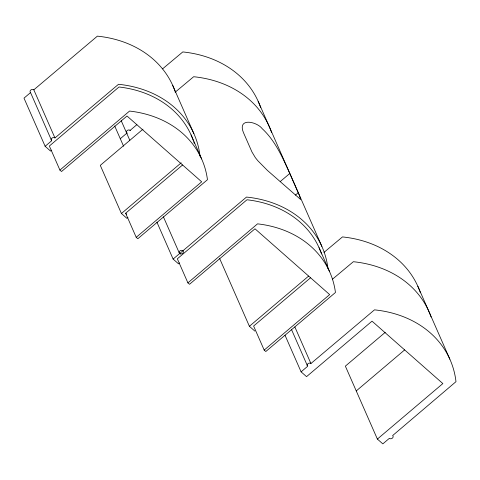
<?xml version="1.0" encoding="UTF-8"?>
<svg xmlns="http://www.w3.org/2000/svg" width="480" height="480" viewBox="0 0 480 480"><rect width="100%" height="100%" fill="white"/><g stroke="black" fill="none" stroke-linecap="round" stroke-linejoin="round"><path stroke-width="0.72" d="M174.318 89.25A116.4 93.204 -23.7 0 0 97.386 36.144L33.822 89.82A2.196 1.758 -23.7 0 0 30.822 90.006A2.196 1.758 -23.7 0 0 30.546 92.592L24 98.142L45.132 146.28L50.58 151.086L51.72 150.12M45.132 146.28L51.678 140.736A2.196 1.758 -23.7 0 1 51.954 138.144A2.196 1.758 -23.7 0 1 54.954 137.958L118.512 84.288A116.4 93.204 -23.7 0 1 200.016 156.108L200.034 156.288M162.564 68.868L182.784 51.93A116.4 93.204 -23.7 0 1 260.712 107.772M136.206 237.312L201.684 181.818L127.008 116.016L61.536 171.51L59.922 170.088L129.558 111.072L130.89 111.222A113.304 90.726 -23.7 0 1 207.3 178.56L207.45 179.712L137.814 238.734L136.206 237.312L125.64 213.24L182.574 164.988M120.288 138.72L127.146 132.906M130.002 130.482L136.866 124.668M175.164 92.208L193.668 76.722A116.4 93.204 -23.7 0 1 271.596 132.564M142.986 129.174L100.284 165.366L121.416 213.504L126.864 218.31L127.956 217.38M121.416 213.504L181.194 162.834M179.7 262.902L178.56 263.868L173.112 259.068L246.498 197.07A116.4 93.204 -23.7 0 1 327.93 268.302M280.248 181.554L289.788 173.466C282.576 157.542 275.316 140.796 262.23 128.718C256.818 121.518 237.168 117.288 243.474 132.654L251.928 151.908L255.348 157.638L257.814 160.71L267.378 170.388L300.648 199.5L299.298 195.15L289.788 173.466M264.186 350.094L329.664 294.6L254.994 228.798L189.516 284.292L187.902 282.87L257.538 223.854L258.87 224.004A113.304 90.726 -23.7 0 1 335.286 291.342L335.436 292.494L265.8 351.516L264.186 350.094L253.62 326.028L310.56 277.77M295.434 195.102L298.242 192.72M323.964 252.408L342.468 236.922A116.4 93.204 -23.7 0 1 420.396 292.764M254.844 331.092L249.396 326.286L308.61 276.102M332.556 279.132L353.346 261.714A116.4 93.204 -23.7 0 1 431.088 317.004M377.382 439.074L442.854 383.58L372.024 321.156L306.546 376.65L301.098 371.85L307.644 366.3A2.196 1.758 -23.7 0 1 307.92 363.714A2.196 1.758 -23.7 0 1 310.92 363.522L374.478 309.852A116.4 93.204 -23.7 0 1 455.982 381.672L392.652 435.552A2.196 1.758 -23.7 0 1 392.376 438.138A2.196 1.758 -23.7 0 1 389.376 438.324L382.83 443.874L377.382 439.074L345.366 366.138L385.218 332.364M356.25 390.93L404.646 349.914M125.64 213.24L126.714 214.188M417.834 286.266L449.85 359.196M258.156 101.274L321.87 246.414M319.044 247.674L329.61 271.74M294.846 326.91L310.92 363.522M291.57 329.688L307.344 365.622M285.024 335.238L301.098 371.85M172.752 85.494L193.884 133.632M191.064 134.892L201.624 158.958M219.678 258.594L249.396 326.286M121.2 120.666L129.792 140.25M163.41 216.834L179.322 253.08M187.902 282.87L177.342 258.804L246.972 199.782L248.304 199.932A113.304 90.726 -23.7 0 1 321.534 253.998M114.696 125.988L123.588 146.238M156.906 222.138L173.112 259.068M33.822 89.82L54.954 137.958M30.546 92.592L51.678 140.736M59.922 170.088L49.356 146.022L118.992 87L120.324 87.15A113.304 90.726 -23.7 0 1 193.368 140.676M126.984 133.284A2.196 1.758 -23.7 0 1 127.11 130.578A2.196 1.758 -23.7 0 1 130.242 130.524M193.734 141.75A113.304 90.726 -23.7 0 1 194.25 143.37M174.528 89.796A116.4 93.204 -23.7 0 1 175.308 91.986M180.774 253.956A2.196 1.758 -23.7 0 0 183.348 251.352A2.196 1.758 -23.7 0 0 179.772 251.082A2.196 1.758 -23.7 0 0 180.774 253.956"/></g></svg>
